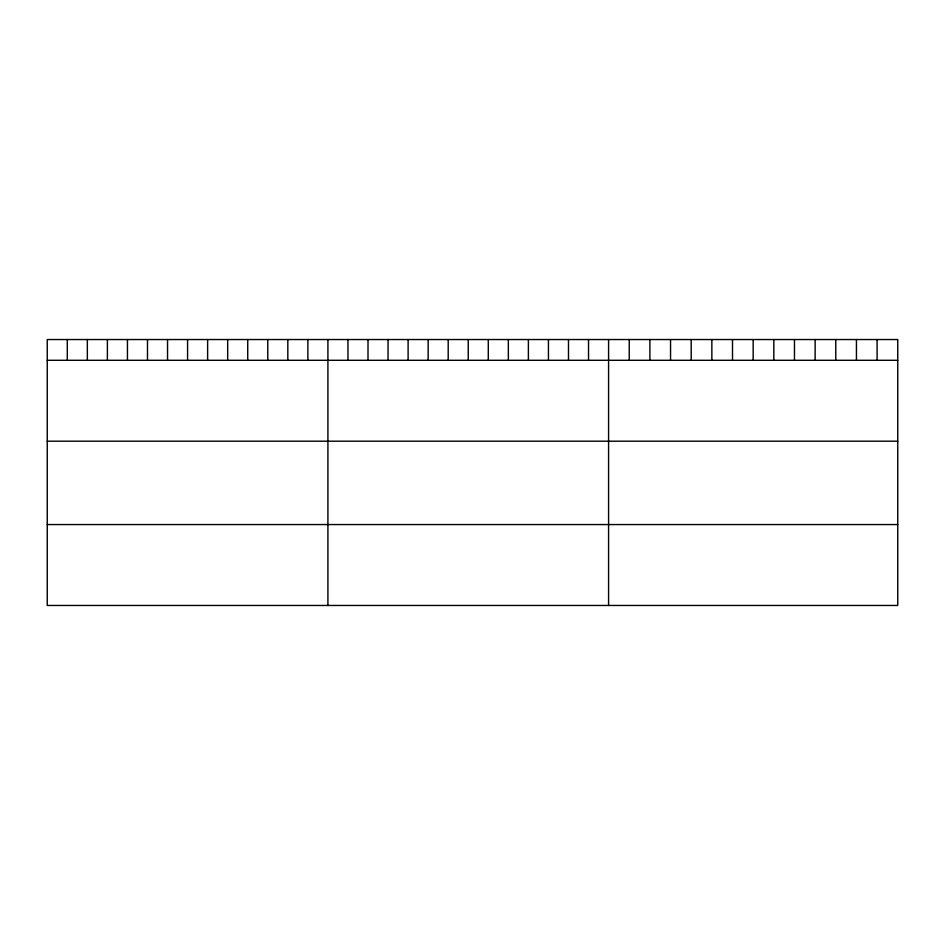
<?xml version="1.0" encoding="UTF-8"?>
<svg xmlns="http://www.w3.org/2000/svg" width="945" height="945" viewBox="0 0 945 945"><rect width="100%" height="100%" fill="white"/><g stroke="black" fill="none" stroke-linecap="round" stroke-linejoin="round"><path stroke-width="1.42" d="M897.75 360.293L897.75 605.461L47.25 605.461L47.25 339.538L897.75 339.538L897.75 360.293L47.25 360.293M47.25 441.197L897.75 441.197M47.25 524.558L897.75 524.558M877.09 339.538L877.09 360.293M856.442 339.538L856.442 360.293M835.782 339.538L835.782 360.293M815.133 339.538L815.133 360.293M794.473 339.538L794.473 360.293M773.825 339.538L773.825 360.293M753.165 339.538L753.165 360.293M732.505 339.538L732.505 360.293M711.857 339.538L711.857 360.293M691.197 339.538L691.197 360.293M670.548 339.538L670.548 360.293M649.888 339.538L649.888 360.293M629.24 339.538L629.24 360.293M608.58 339.538L608.58 605.461M588.534 339.538L588.534 360.293M568.488 339.538L568.488 360.293M548.443 339.538L548.443 360.293M528.385 339.538L528.385 360.293M508.339 339.538L508.339 360.293M488.293 339.538L488.293 360.293M468.247 339.538L468.247 360.293M448.202 339.538L448.202 360.293M428.156 339.538L428.156 360.293M408.11 339.538L408.11 360.293M388.052 339.538L388.052 360.293M368.007 339.538L368.007 360.293M347.961 339.538L347.961 360.293M327.915 339.538L327.915 605.461M307.869 339.538L307.869 360.293M287.823 339.538L287.823 360.293M267.778 339.538L267.778 360.293M247.72 339.538L247.72 360.293M227.674 339.538L227.674 360.293M207.628 339.538L207.628 360.293M187.583 339.538L187.583 360.293M167.537 339.538L167.537 360.293M147.491 339.538L147.491 360.293M127.445 339.538L127.445 360.293M107.387 339.538L107.387 360.293M87.342 339.538L87.342 360.293M67.296 339.538L67.296 360.293"/></g></svg>
